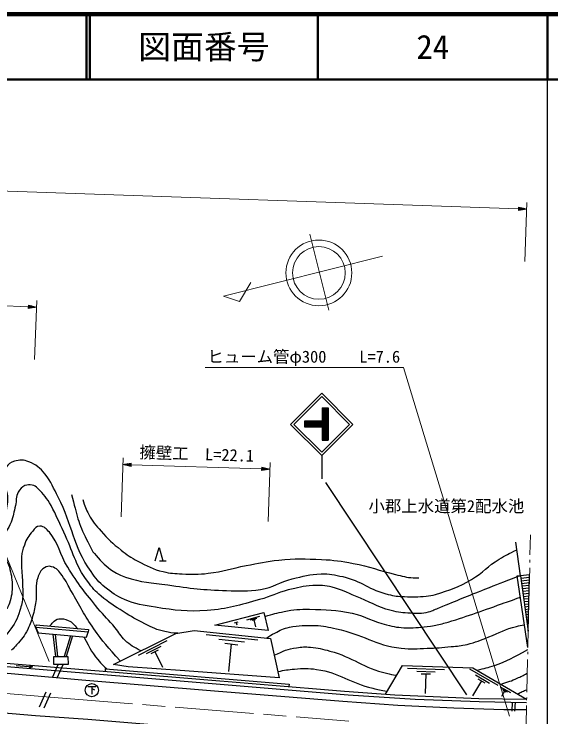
# Model space of a CAD drawing. Units: millimetres, scale not verified. Extents: x 40000 to 680000, y 20000 to 380000.
# Drawn here: x 497696 to 579500, y 272792 to 380000 of the extents above; entities that cross this region are included whole.
import ezdxf
from ezdxf.enums import TextEntityAlignment as Align

# ---------------------------------------------------------------- set-up
doc = ezdxf.new("R2010")
doc.units = ezdxf.units.MM
doc.header["$LTSCALE"] = 1000
doc.linetypes.add('CHAIN', pattern=[18.5, 12, -1.5, 3.5, -1.5])
for name, color, linetype, lineweight in [('M-BGD', 7, 'Continuous', 25), ('M-BGD-EXST', 7, 'Continuous', 25), ('M-BGD-HTXT', 7, 'Continuous', 13), ('M-BMK', 2, 'CHAIN', 13), ('M-BMK-OTRS', 5, 'Continuous', 25), ('M-STR-HTXT', 7, 'Continuous', 13), ('M-STR-STRC', 7, 'Continuous', 25), ('M-TTL', 2, 'Continuous', 140), ('M-TTL-BAND', 7, 'Continuous', 25), ('M-TTL-LINE', 7, 'Continuous', 50)]:
    doc.layers.add(name, color=color, linetype=linetype, lineweight=lineweight)
doc.layers.add('M-TTL-TXT', color=7, linetype='Continuous')
doc.styles.add('ＭＳ ゴシック', font='')
doc.styles.get('ＭＳ ゴシック').set_extended_font_data('MS Gothic')

msp = doc.modelspace()

# ---------------------------------------------------------------- linework, layer by layer
at = {"layer": 'M-BGD'}
for p, q in [((519180, 296612), (519780, 298612)), ((519780, 298612), (520380, 296612)), ((519880, 296612), (520880, 296612)), ((576230, 294055), (574931, 293904)), ((576221, 293652), (574985, 293508)), ((576212, 293248), (575040, 293111)), ((576202, 292844), (575095, 292715)), ((576193, 292440), (575150, 292319)), ((576184, 292036), (575205, 291923)), ((576174, 291633), (575260, 291526)), ((576165, 291229), (575315, 291130)), ((576156, 290825), (575370, 290734)), ((576146, 290421), (575424, 290337)), ((576137, 290017), (575479, 289941)), ((576128, 289614), (575534, 289545)), ((576118, 289210), (575589, 289148)), ((576109, 288806), (575644, 288752)), ((576100, 288402), (575699, 288356)), ((533147, 287623), (535149, 288138)), ((533682, 287618), (534683, 287876)), ((533966, 287549), (534467, 287678)), ((534217, 287613), (534491, 286546)), ((576090, 287999), (575754, 287959)), ((576081, 287595), (575809, 287563)), ((536406, 285975), (528309, 286792)), ((531270, 287140), (531843, 287288)), ((531557, 287214), (531655, 286832)), ((576071, 287191), (575863, 287167)), ((576062, 286787), (575918, 286770)), ((576053, 286383), (575973, 286374)), ((503621, 285409), (503995, 282019)), ((503962, 285381), (504332, 282020)), ((506287, 285184), (505344, 282024)), ((526979, 285387), (534847, 284551)), ((576043, 285980), (576028, 285978)), ((506589, 285159), (505655, 282026)), ((516650, 282238), (521043, 284434)), ((528890, 284654), (532824, 284236)), ((536761, 284750), (538110, 278749)), ((517895, 282494), (520091, 283592)), ((529818, 284025), (531785, 283816)), ((530801, 283920), (530355, 279724)), ((518591, 282476), (519689, 283025)), ((519140, 282750), (520311, 280407)), ((497991, 280660), (500481, 280434)), ((500091, 280281), (500125, 280655)), ((500481, 280434), (500091, 280281)), ((500125, 280655), (500481, 280434)), ((503593, 278919), (504410, 280778)), ((504281, 278782), (505160, 280781)), ((554286, 276278), (556878, 280640)), ((557654, 280213), (563279, 280023)), ((567086, 280129), (571392, 277624)), ((559048, 279790), (561860, 279695)), ((559738, 279392), (561145, 279344)), ((560442, 279368), (560340, 276368)), ((567996, 279215), (570149, 277963)), ((568905, 278302), (567569, 276005)), ((568367, 278615), (569444, 277989)), ((501581, 274341), (502587, 276630)), ((571769, 277400), (573320, 276498)), ((572424, 276742), (571943, 275915)), ((572096, 277071), (572872, 276620)), ((572230, 276855), (572618, 276629)), ((502269, 274205), (503275, 276493)), ((573597, 273678), (573667, 275032)), ((574014, 273667), (574084, 275022))]:
    msp.add_line(p, q, dxfattribs=at)
for points in [[(244456, 301605), (266155, 299776), (312462, 295923), (372441, 290774), (523631, 278274), (548595, 276161), (558813, 275495), (568561, 275158), (575789, 274980)], [(244501, 302206), (266218, 300513), (312524, 296660), (372503, 291511), (466266, 283494), (523564, 278771), (548058, 276747), (555720, 276170), (568495, 275610), (575801, 275517)], [(575983, 283379), (574379, 294292), (574876, 294300), (574148, 299450)], [(528309, 286792), (535767, 288710), (536406, 285975)], [(501008, 286426), (501358, 285600), (508727, 284979), (508999, 285707)], [(512844, 280782), (522326, 285522), (525149, 285984), (536761, 284750)], [(511608, 279756), (511646, 280142), (539628, 277781), (539583, 277447)], [(538110, 278749), (523728, 279814), (515063, 280444), (512844, 280782)], [(556878, 280640), (567620, 280276), (575801, 275517)]]:
    msp.add_lwpolyline(points, dxfattribs=at)
for points in [[(576240, 294459), (574876, 294300), (576041, 285883)], [(501048, 286861), (509038, 286142), (508999, 285707), (501008, 286426)], [(503764, 282018), (505913, 282027), (505918, 280784), (503769, 280775)]]:
    msp.add_lwpolyline(points, close=True, dxfattribs=at)
for points, knots in [([(574447, 294189), (571989, 293248), (571362, 293004), (569391, 292227), (566694, 291165), (565199, 290530), (562509, 289447), (561848, 289181), (561505, 288952), (560816, 288770), (559791, 288499), (559164, 288528), (558107, 288601), (556940, 288681), (556275, 288731), (555143, 289024), (552932, 289596), (551851, 290391), (549725, 291225), (548341, 291768), (547615, 292239), (546169, 292580), (545038, 292846), (544366, 292891), (543205, 292834), (541728, 292762), (540918, 292503), (539480, 292157), (537730, 291735), (536853, 291147), (535114, 290680), (532034, 289854), (530300, 289255), (527119, 289024), (524045, 288801), (522285, 289027), (519245, 289532), (517362, 289845), (516239, 289923), (514503, 290717), (513260, 291286), (512604, 291721), (511540, 292580), (510574, 293360), (510138, 293936), (509423, 294951), (506635, 298909), (506647, 301992), (504428, 306296), (503695, 307718), (503368, 308582), (502396, 309852), (501664, 310808), (501049, 311245), (499941, 311715), (499148, 312050), (498575, 312006), (497739, 311799), (497142, 311652), (496839, 311359), (496469, 310868), (496166, 310466), (495987, 310186), (495961, 309683), (495902, 308529), (496491, 307950), (496639, 306804), (496766, 305818), (496688, 305234), (496469, 304264), (496150, 302850), (495149, 302363), (494776, 300962), (494604, 300316), (494391, 299925), (494522, 299269), (494836, 297697), (495746, 297033), (496046, 295459), (496245, 294415), (496163, 293746), (495792, 292749), (495437, 291794), (494917, 291418), (494268, 290633), (493245, 289397), (492716, 289032), (491254, 287843)], [0, 0, 0, 0, 1, 1, 1, 2, 2, 2, 3, 3, 3, 4, 4, 4, 5, 5, 5, 6, 6, 6, 7, 7, 7, 8, 8, 8, 9, 9, 9, 10, 10, 10, 11, 11, 11, 12, 12, 12, 13, 13, 13, 14, 14, 14, 15, 15, 15, 16, 16, 16, 17, 17, 17, 18, 18, 18, 19, 19, 19, 20, 20, 20, 21, 21, 21, 22, 22, 22, 23, 23, 23, 24, 24, 24, 25, 25, 25, 26, 26, 26, 27, 27, 27, 28, 28, 28, 29, 29, 29, 29]), ([(522631, 285553), (521742, 285600), (521435, 285649), (520684, 285807), (519434, 286069), (518784, 286431), (517636, 286992), (516305, 287642), (515589, 288068), (514334, 288855), (512966, 289712), (512192, 290196), (510947, 291225), (510045, 291971), (509610, 292485), (508915, 293427), (506974, 296057), (506693, 298017), (505275, 300962), (504511, 302548), (504186, 303489), (503327, 305026), (502695, 306158), (502256, 306780), (501295, 307651), (501010, 307910), (500828, 308089), (500449, 308159), (500025, 308236), (499748, 308234), (499348, 308074), (498827, 307866), (498621, 307539), (498332, 307058), (497915, 306363), (498099, 305814), (497909, 305026), (497667, 304028), (497588, 303449), (497231, 302486), (496820, 301377), (496075, 300943), (495877, 299777), (495760, 299091), (495789, 298672), (495961, 297999), (496211, 297023), (496713, 296600), (496977, 295628), (497250, 294626), (497374, 294041), (497401, 293003), (497430, 291867), (497333, 291204), (496977, 290125), (496759, 289462), (496454, 289166), (496046, 288601), (495444, 287766), (494987, 287381), (494183, 286738), (493877, 286493), (493767, 286400), (493380, 286136)], [0, 0, 0, 0, 1, 1, 1, 2, 2, 2, 3, 3, 3, 4, 4, 4, 5, 5, 5, 6, 6, 6, 7, 7, 7, 8, 8, 8, 9, 9, 9, 10, 10, 10, 11, 11, 11, 12, 12, 12, 13, 13, 13, 14, 14, 14, 15, 15, 15, 16, 16, 16, 17, 17, 17, 18, 18, 18, 19, 19, 19, 20, 20, 20, 21, 21, 21, 21]), ([(506460, 306719), (507296, 303518), (507435, 302362), (508746, 299861), (509262, 298877), (509438, 298229), (510185, 297406), (511114, 296384), (511638, 295766), (512810, 295035), (513500, 294605), (513900, 294357), (514673, 294104), (517102, 293309), (518577, 293280), (521107, 292919), (524593, 292420), (526562, 292160), (530082, 292072), (532100, 292022), (533251, 291941), (535247, 292241), (537211, 292537), (538142, 293379), (540073, 293850), (541768, 294264), (542732, 294534), (544475, 294612), (545774, 294670), (546506, 294460), (547777, 294189), (550624, 293581), (551880, 292119), (554720, 291479), (555664, 291267), (556207, 291161), (557175, 291141), (558465, 291114), (559197, 291063), (560477, 291225), (561044, 291297), (561373, 291305), (561917, 291479), (564133, 292190), (565411, 292590), (567420, 293765), (569172, 294791), (569852, 295822), (571602, 296853), (572633, 297460), (573021, 297678), (574313, 298280)], [0, 0, 0, 0, 1, 1, 1, 2, 2, 2, 3, 3, 3, 4, 4, 4, 5, 5, 5, 6, 6, 6, 7, 7, 7, 8, 8, 8, 9, 9, 9, 10, 10, 10, 11, 11, 11, 12, 12, 12, 13, 13, 13, 14, 14, 14, 15, 15, 15, 16, 16, 16, 17, 17, 17, 17]), ([(508153, 305957), (508493, 304892), (508634, 304524), (509085, 303671), (509659, 302583), (510131, 302052), (510947, 301131), (512033, 299906), (512699, 299253), (513995, 298253), (514940, 297524), (515472, 297099), (516535, 296559), (518003, 295814), (518827, 295323), (520430, 294951), (521533, 294695), (522178, 294667), (523309, 294612), (524862, 294537), (525742, 294529), (527288, 294697), (529571, 294944), (530790, 295451), (533045, 295882), (534989, 296253), (536072, 296529), (538041, 296729), (540574, 296986), (542016, 296923), (544560, 296813), (546457, 296732), (547514, 296542), (549386, 296221), (551948, 295781), (553288, 295111), (555821, 294527), (556870, 294285), (557454, 294057), (558530, 294019), (558861, 294008), (558987, 293996), (559377, 294019)], [0, 0, 0, 0, 1, 1, 1, 2, 2, 2, 3, 3, 3, 4, 4, 4, 5, 5, 5, 6, 6, 6, 7, 7, 7, 8, 8, 8, 9, 9, 9, 10, 10, 10, 11, 11, 11, 12, 12, 12, 13, 13, 13, 14, 14, 14, 14]), ([(517017, 282868), (515882, 283471), (515422, 283689), (514611, 284475), (513924, 285140), (513712, 285666), (513101, 286401), (512117, 287588), (511441, 288148), (510474, 289349), (508566, 291718), (507462, 293038), (505867, 295628), (504634, 297631), (504587, 299162), (503073, 300962), (502642, 301474), (502303, 301868), (501634, 301893), (501111, 301913), (500877, 301525), (500533, 301131), (499900, 300405), (499571, 299928), (499263, 299015), (499035, 298338), (498884, 297949), (498840, 297237), (498694, 294892), (499103, 293572), (499009, 291225), (498975, 290350), (498829, 289865), (498586, 289024), (498192, 287660), (497760, 286932), (496893, 285807), (496429, 285205), (496235, 284965), (495600, 284354)], [0, 0, 0, 0, 1, 1, 1, 2, 2, 2, 3, 3, 3, 4, 4, 4, 5, 5, 5, 6, 6, 6, 7, 7, 7, 8, 8, 8, 9, 9, 9, 10, 10, 10, 11, 11, 11, 12, 12, 12, 13, 13, 13, 13]), ([(513908, 281313), (511909, 283507), (511287, 284198), (509847, 286230), (508354, 288335), (507773, 289681), (506460, 291903), (505894, 292860), (505683, 293465), (505021, 294358), (504531, 295018), (504207, 295506), (503412, 295713), (502991, 295822), (502677, 295778), (502311, 295543), (501709, 295157), (501534, 294694), (501295, 294019), (500863, 292800), (501197, 292001), (501041, 290717), (500932, 289816), (500856, 289308), (500618, 288431), (500369, 287512), (500195, 286998), (499771, 286145), (499265, 285126), (498832, 284627), (498078, 283775), (497792, 283452), (497692, 283331), (497323, 282970)], [0, 0, 0, 0, 1, 1, 1, 2, 2, 2, 3, 3, 3, 4, 4, 4, 5, 5, 5, 6, 6, 6, 7, 7, 7, 8, 8, 8, 9, 9, 9, 10, 10, 10, 11, 11, 11, 11]), ([(535911, 288090), (537238, 288528), (537672, 288650), (538832, 288876), (540328, 289168), (541196, 289223), (542720, 289213), (545269, 289198), (546725, 289137), (549217, 288601), (551333, 288145), (552359, 287321), (554466, 286823), (555636, 286546), (556312, 286402), (557514, 286399), (558939, 286396), (559747, 286427), (561155, 286653), (561955, 286782), (562409, 286846), (563187, 287077), (566666, 288108), (568575, 288819), (571992, 290040), (573111, 290440), (573471, 290564), (574851, 291076)], [0, 0, 0, 0, 1, 1, 1, 2, 2, 2, 3, 3, 3, 4, 4, 4, 5, 5, 5, 6, 6, 6, 7, 7, 7, 8, 8, 8, 9, 9, 9, 9]), ([(503171, 286670), (503348, 286926), (503425, 287017), (503624, 287205), (503921, 287485), (504108, 287705), (504513, 287754), (505079, 287823), (505425, 287719), (505952, 287500), (506616, 287224), (506851, 286888), (507343, 286294)], [0, 0, 0, 0, 1, 1, 1, 2, 2, 2, 3, 3, 3, 4, 4, 4, 4]), ([(536136, 284817), (536718, 285204), (536908, 285312), (537427, 285587), (538254, 286025), (538734, 286287), (539649, 286484), (541140, 286804), (542020, 286743), (543544, 286738), (544849, 286734), (545568, 286495), (546846, 286230), (550770, 285417), (552687, 283731), (556667, 283267), (558211, 283086), (559093, 283230), (560647, 283267), (562072, 283300), (562870, 283370), (564287, 283521), (565250, 283623), (565802, 283632), (566743, 283859), (568061, 284178), (568753, 284521), (570026, 284988), (571684, 285596), (572520, 286243), (574248, 286608), (574725, 286708), (574906, 286760), (575477, 286825)], [0, 0, 0, 0, 1, 1, 1, 2, 2, 2, 3, 3, 3, 4, 4, 4, 5, 5, 5, 6, 6, 6, 7, 7, 7, 8, 8, 8, 9, 9, 9, 10, 10, 10, 11, 11, 11, 11]), ([(508349, 285011), (509359, 283137), (509609, 282395), (510863, 281065), (511222, 280684), (511356, 280521), (511823, 280128)], [0, 0, 0, 0, 1, 1, 1, 2, 2, 2, 2]), ([(537333, 282205), (538812, 282854), (539354, 283170), (540750, 283351), (541571, 283458), (542043, 283510), (542867, 283436), (544042, 283330), (544692, 283157), (545830, 282843), (549323, 281880), (550933, 280260), (554466, 279457), (555058, 279322), (555278, 279250), (555990, 279145)], [0, 0, 0, 0, 1, 1, 1, 2, 2, 2, 3, 3, 3, 4, 4, 4, 5, 5, 5, 5]), ([(568226, 279923), (569471, 280198), (569857, 280325), (570878, 280660), (572969, 281344), (573679, 281821), (575976, 283057)], [0, 0, 0, 0, 1, 1, 1, 2, 2, 2, 2]), ([(537871, 279711), (539043, 279948), (539416, 280006), (540419, 280091), (541734, 280204), (542491, 280234), (543798, 280049), (547288, 279556), (548910, 277941), (552349, 277171), (553206, 276979), (553511, 276892), (554551, 276724)], [0, 0, 0, 0, 1, 1, 1, 2, 2, 2, 3, 3, 3, 4, 4, 4, 4]), ([(571896, 277788), (573073, 278175), (573427, 278273), (574363, 278695), (574971, 278968), (575184, 279070), (575892, 279452)], [0, 0, 0, 0, 1, 1, 1, 2, 2, 2, 2]), ([(574449, 276304), (574760, 276484), (574853, 276538), (575125, 276663), (575395, 276786), (575496, 276821), (575834, 276938)], [0, 0, 0, 0, 1, 1, 1, 2, 2, 2, 2])]:
    msp.add_open_spline(points, degree=3, knots=knots, dxfattribs=at)
at = {"layer": 'M-BGD-EXST'}
for p, q in [((508955, 277428), (510155, 277428)), ((509555, 277428), (509555, 276278)), ((509555, 277128), (509955, 276928))]:
    msp.add_line(p, q, dxfattribs=at)
msp.add_circle((509555, 276878), 1000, dxfattribs=at)
at = {"layer": 'M-BGD-HTXT'}
for p, q in [((545648, 334841), (542779, 346439)), ((553843, 343059), (529593, 336981)), ((532055, 336146), (533750, 339041)), ((529593, 336981), (532055, 336146)), ((576381, 300566), (576311, 297541)), ((576292, 296741), (576283, 296341)), ((576265, 295541), (576149, 290543)), ((576131, 289743), (576121, 289343)), ((576103, 288543), (575987, 283545)), ((575969, 282745), (575959, 282345)), ((575941, 281545), (575825, 276546)), ((575807, 275747), (575798, 275347)), ((575779, 274547), (575709, 271521))]:
    msp.add_line(p, q, dxfattribs=at)
for radius in [5016, 4013]:
    msp.add_circle((544146, 340518), radius, dxfattribs=at)
at = {"layer": 'M-BMK'}
msp.add_lwpolyline([(476661, 278036), (503789, 275747), (548704, 272159)], dxfattribs=at)
at = {"layer": 'M-BMK-OTRS'}
for points in [[(508046, 278422), (504089, 278779), (478266, 281065), (459809, 282505), (376145, 289540), (375396, 289617), (310880, 295289), (256565, 299778)], [(575623, 267791), (573685, 267809), (565896, 267978), (555651, 268486), (545068, 269248), (524917, 271026), (524579, 270941), (521107, 271365), (508915, 272381), (500970, 272973), (453557, 277037), (445513, 277630), (405212, 281186), (343829, 286266), (277704, 292023)], [(575717, 273869), (572331, 273869), (564711, 274123), (556159, 274546), (547777, 275139), (528219, 276747), (508046, 278422)]]:
    msp.add_lwpolyline(points, dxfattribs=at)
at = {"layer": 'M-STR-HTXT'}
for p, q in [((214527, 362705), (574549, 350306)), ((575523, 342267), (575833, 351262)), ((574557, 350555), (574540, 350056)), ((575798, 350263), (574540, 350056)), ((574792, 350097), (574542, 350106)), ((574544, 350156), (575043, 350138)), ((575295, 350180), (574545, 350206)), ((574547, 350256), (575547, 350221)), ((575798, 350263), (574549, 350306)), ((574551, 350356), (575550, 350321)), ((575302, 350380), (574552, 350406)), ((574554, 350455), (575054, 350438)), ((574806, 350497), (574556, 350505)), ((575798, 350263), (574557, 350555)), ((368330, 340702), (499876, 335350)), ((499886, 335599), (499866, 335100)), ((501125, 335299), (499886, 335599)), ((500800, 327305), (501165, 336298)), ((501125, 335299), (499866, 335100)), ((500117, 335140), (499868, 335150)), ((499870, 335200), (500369, 335179)), ((500621, 335219), (499872, 335250)), ((499874, 335300), (500873, 335259)), ((501125, 335299), (499876, 335350)), ((499878, 335399), (500877, 335359)), ((500629, 335419), (499880, 335449)), ((499882, 335499), (500381, 335479)), ((500134, 335539), (499884, 335549)), ((557039, 326078), (526839, 326078)), ((573203, 272906), (557039, 326078)), ((503041, 281266), (488582, 316678)), ((514022, 303303), (514310, 312298)), ((514278, 311299), (515535, 311509)), ((514278, 311299), (515519, 311009)), ((514278, 311299), (515527, 311259)), ((515526, 311209), (514526, 311241)), ((515529, 311309), (514529, 311341)), ((514774, 311183), (515524, 311159)), ((514781, 311383), (515530, 311359)), ((515522, 311109), (515023, 311125)), ((515532, 311409), (515032, 311425)), ((515271, 311067), (515521, 311059)), ((515284, 311467), (515534, 311459)), ((515519, 311009), (515535, 311509)), ((515527, 311259), (535417, 310621)), ((536410, 302585), (536698, 311581)), ((535425, 310871), (535409, 310371)), ((536666, 310581), (535409, 310371)), ((535660, 310413), (535411, 310421)), ((535412, 310471), (535912, 310455)), ((536163, 310497), (535414, 310521)), ((535415, 310571), (536415, 310539)), ((536666, 310581), (535417, 310621)), ((535419, 310671), (536418, 310639)), ((536170, 310697), (535420, 310721)), ((535422, 310771), (535921, 310755)), ((535673, 310813), (535423, 310821)), ((536666, 310581), (535425, 310871))]:
    msp.add_line(p, q, dxfattribs=at)
at = {"layer": 'M-STR-STRC'}
for p, q in [((539829, 317420), (544567, 322157)), ((540324, 317420), (544567, 321662)), ((544567, 322157), (549304, 317420)), ((544567, 321662), (548809, 317420)), ((544649, 319958), (545549, 319958)), ((544649, 319958), (544649, 317925)), ((544649, 319163), (545444, 319958)), ((544649, 319305), (545302, 319958)), ((544649, 319446), (545161, 319958)), ((544649, 319587), (545019, 319958)), ((544649, 319729), (544878, 319958)), ((544649, 319870), (544737, 319958)), ((544649, 319022), (545549, 319922)), ((545549, 318951), (544649, 319851)), ((544649, 318880), (545549, 319780)), ((545549, 318810), (544649, 319710)), ((544649, 318739), (545549, 319639)), ((545549, 318668), (544649, 319568)), ((544649, 318597), (545549, 319497)), ((545549, 319092), (544683, 319958)), ((545549, 319234), (544825, 319958)), ((545549, 319375), (544966, 319958)), ((545549, 319517), (545108, 319958)), ((545549, 319658), (545249, 319958)), ((545549, 319800), (545391, 319958)), ((545549, 319941), (545532, 319958)), ((545549, 319958), (545549, 314993)), ((543784, 317025), (545549, 318790)), ((543925, 317025), (545549, 318649)), ((544067, 317025), (545549, 318508)), ((545549, 318527), (544649, 319427)), ((544649, 318456), (545549, 319356)), ((545549, 318385), (544649, 319285)), ((544649, 318315), (545549, 319215)), ((545549, 318244), (544649, 319144)), ((544649, 318173), (545549, 319073)), ((545549, 318102), (544649, 319002)), ((544649, 318032), (545549, 318932)), ((545549, 317961), (544649, 318861)), ((545549, 317820), (544649, 318720)), ((545549, 317678), (544649, 318578)), ((545549, 317537), (544649, 318437)), ((539829, 317420), (544567, 312682)), ((540324, 317420), (544567, 313177)), ((544649, 317925), (541956, 317925)), ((541956, 317925), (541956, 317025)), ((541956, 317036), (542845, 317925)), ((541956, 317177), (542704, 317925)), ((541956, 317319), (542563, 317925)), ((541956, 317460), (542421, 317925)), ((541956, 317602), (542280, 317925)), ((541956, 317743), (542138, 317925)), ((541956, 317885), (541997, 317925)), ((542807, 317025), (541956, 317877)), ((542666, 317025), (541956, 317735)), ((542524, 317025), (541956, 317594)), ((542383, 317025), (541956, 317452)), ((542949, 317025), (542049, 317925)), ((542087, 317025), (542987, 317925)), ((543090, 317025), (542190, 317925)), ((542228, 317025), (543128, 317925)), ((543232, 317025), (542332, 317925)), ((542370, 317025), (543270, 317925)), ((543373, 317025), (542473, 317925)), ((542511, 317025), (543411, 317925)), ((543514, 317025), (542614, 317925)), ((542653, 317025), (543553, 317925)), ((543656, 317025), (542756, 317925)), ((542794, 317025), (543694, 317925)), ((543797, 317025), (542897, 317925)), ((542935, 317025), (543835, 317925)), ((543939, 317025), (543039, 317925)), ((543077, 317025), (543977, 317925)), ((544080, 317025), (543180, 317925)), ((543218, 317025), (544118, 317925)), ((544222, 317025), (543322, 317925)), ((543360, 317025), (544260, 317925)), ((544363, 317025), (543463, 317925)), ((543501, 317025), (544401, 317925)), ((544504, 317025), (543604, 317925)), ((543643, 317025), (544543, 317925)), ((544646, 317025), (543746, 317925)), ((545549, 316264), (543887, 317925)), ((545549, 316405), (544029, 317925)), ((545549, 316547), (544170, 317925)), ((544208, 317025), (545549, 318366)), ((545549, 316688), (544312, 317925)), ((544350, 317025), (545549, 318225)), ((545549, 316829), (544453, 317925)), ((544491, 317025), (545549, 318083)), ((544567, 313177), (548809, 317420)), ((544567, 312682), (549304, 317420)), ((545549, 316971), (544594, 317925)), ((544633, 317025), (545549, 317942)), ((545549, 317395), (544649, 318295)), ((545549, 317254), (544649, 318154)), ((545549, 317112), (544649, 318012)), ((544649, 316900), (545549, 317800)), ((544649, 316759), (545549, 317659)), ((544649, 316618), (545549, 317518)), ((544649, 316476), (545549, 317376)), ((542242, 317025), (541956, 317311)), ((542100, 317025), (541956, 317169)), ((541959, 317025), (541956, 317028)), ((541956, 317025), (544649, 317025)), ((544649, 316335), (545549, 317235)), ((544649, 316193), (545549, 317093)), ((544649, 317025), (544649, 314993)), ((545549, 316122), (544649, 317022)), ((544649, 316052), (545549, 316952)), ((545549, 315981), (544649, 316881)), ((544649, 315910), (545549, 316810)), ((545549, 315839), (544649, 316739)), ((544649, 315769), (545549, 316669)), ((545549, 315698), (544649, 316598)), ((544649, 315628), (545549, 316528)), ((545549, 315557), (544649, 316457)), ((544649, 315486), (545549, 316386)), ((545549, 315415), (544649, 316315)), ((544649, 315345), (545549, 316245)), ((545549, 315274), (544649, 316174)), ((544649, 315203), (545549, 316103)), ((545549, 315132), (544649, 316032)), ((544649, 315062), (545549, 315962)), ((545547, 314993), (544649, 315891)), ((545406, 314993), (544649, 315749)), ((545264, 314993), (544649, 315608)), ((545123, 314993), (544649, 315467)), ((544981, 314993), (544649, 315325)), ((544721, 314993), (545549, 315820)), ((544863, 314993), (545549, 315679)), ((545004, 314993), (545549, 315538)), ((545146, 314993), (545549, 315396)), ((545287, 314993), (545549, 315255)), ((544840, 314993), (544649, 315184)), ((544698, 314993), (544649, 315042)), ((544649, 314993), (545549, 314993)), ((545429, 314993), (545549, 315113)), ((544567, 312682), (544567, 309126)), ((545135, 308558), (566622, 276185))]:
    msp.add_line(p, q, dxfattribs=at)
at = {"layer": 'M-TTL'}
msp.add_line((680000, 380000), (40000, 380000), dxfattribs=at)
at = {"layer": 'M-TTL-BAND'}
msp.add_line((579000, 20000), (579000, 370000), dxfattribs=at)
at = {"layer": 'M-TTL-LINE'}
for p, q in [((508747, 380000), (508747, 370000)), ((509247, 380000), (509247, 370000)), ((543997, 380000), (543997, 370000)), ((579000, 380000), (579000, 370000)), ((40000, 370000), (680000, 370000))]:
    msp.add_line(p, q, dxfattribs=at)

# ---------------------------------------------------------------- texts
at = {"layer": 'M-BGD', "style": 'ＭＳ ゴシック'}
msp.add_text('小郡上水道第2配水池', height=1833, dxfattribs=at).set_placement((563565, 303480), align=Align.BOTTOM_CENTER)
at = {"layer": 'M-STR-HTXT', "style": 'ＭＳ ゴシック'}
msp.add_text('ヒューム管φ300\u3000\u3000L=7.6', height=1833, dxfattribs=at).set_placement((541839, 326278), align=Align.BOTTOM_CENTER)
msp.add_text('擁壁工  L=22.1', height=1833, rotation=358.164, dxfattribs=at).set_placement((525488, 311440), align=Align.BOTTOM_CENTER)
at = {"layer": 'M-TTL-TXT', "style": 'ＭＳ ゴシック'}
for s, p in [('図面番号', (526622, 375000)), ('24', (561497, 375000))]:
    msp.add_text(s, height=3666, dxfattribs=at).set_placement(p, align=Align.MIDDLE_CENTER)

doc.saveas('drawing.dxf')
